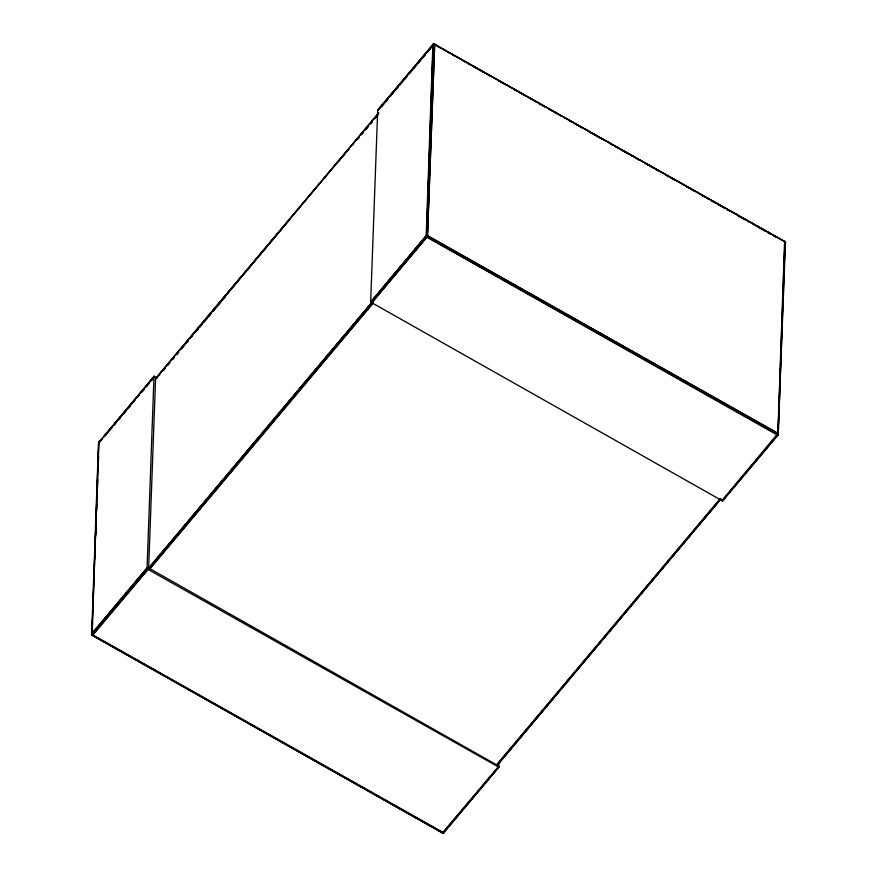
<?xml version="1.0" encoding="UTF-8"?>
<svg xmlns="http://www.w3.org/2000/svg" width="877" height="877" viewBox="0 0 877 877"><rect width="100%" height="100%" fill="white"/><g stroke="black" fill="none" stroke-linecap="round" stroke-linejoin="round"><path stroke-width="1.32" d="M499.506 761.291L498.728 767.112L147.994 569.403L92.798 635.091L91.778 635.145L91.855 634.17L147.051 568.482L153.99 376.376L157.454 377.746M784.389 241.701L785.299 242.6L785.222 241.855L645.033 163.1M154.1 376.255L98.52 442.764L91.636 634.784L442.468 832.997L444.113 832.448L443.729 832.953M98.662 442.512C97.764 443.926 101.337 438.949 102.214 438.829M370.675 301.699L377.691 110.239L434.148 43.85L432.887 44.552L426.167 236.735L777.121 434.904L778.25 434.795L777.899 433.249L427.406 235.617L425.871 236.012L370.807 302.17L721.935 500.603L723.065 500.449M92.228 631.1L92.534 622.9M93.137 606.489L93.39 599.649M93.992 583.238L94.288 575.038M94.891 558.627L95.144 551.786M95.746 535.376L96.042 527.176M96.645 510.765L96.898 503.924M97.5 487.513L97.796 479.302M98.399 462.903L98.652 456.062M378.59 113.078L155.591 378.469L148.641 568L496.568 764.821L497.697 764.667M148.915 568.515L427.472 236.549L434.652 44.014L433.468 44.19L377.691 110.239M721.935 500.603L777.866 433.479L784.564 241.57M147.051 568.482L91.953 635.266L442.611 832.942L444.069 832.624M426.726 52.609L434.51 43.949L433.117 44.343L426.606 236.746L778.25 434.795L785.101 241.8L434.137 43.949L433.052 44.256L377.735 110.064M434.104 44.003L434.74 44.288L434.104 44.003L427.22 235.913L777.778 433.753C778.919 433.424 777.537 433.545 777.406 435.047L722.22 500.734M499.309 766.761L443.773 832.81L442.348 832.986L498.18 766.904M443.258 832.898L442.26 832.712L442.918 832.909M778.096 435.058L785.474 242.49L784.827 241.526M777.91 435.124L777.899 433.249L778.25 434.795L722.714 500.811M146.919 568.011L91.723 633.698L92.085 635.365L147.994 569.403M785.386 242.162L785.43 243.05L785.452 242.337M785.397 242.841L784.915 241.789L785.386 242.37M98.816 442.457L99.09 441.876M99.024 442.457L101.951 438.752M99.254 442.523L99.594 441.953M370.708 301.918L425.893 236.231L427.713 235.738L371.464 302.905M778.206 434.937L778.458 433.951M98.904 441.942L91.953 635.266M784.751 242.326L785.101 241.734M154.286 376.189L98.542 443.049M103.705 436.669L120.346 416.86M122.1 414.777L134.367 400.175M136.121 398.092L138.741 394.968M140.495 392.874L152.762 378.283M103.968 436.746L111.85 427.362M113.604 425.279L116.235 422.144M117.989 420.061L120.62 416.937M122.363 414.843L130.256 405.459M132.01 403.376L134.63 400.252M136.384 398.169L139.015 395.034M140.769 392.951L144.266 388.785M146.02 386.691L148.651 383.567M150.405 381.484L153.036 378.349M378.272 109.888L388.171 98.487M389.925 96.404L406.577 76.595M408.32 74.501L420.587 59.91M422.341 57.827L424.972 54.692M100.756 441.054L102.499 438.96M105.13 435.836L107.761 432.712M109.515 430.618L112.146 427.494M113.889 425.411L116.52 422.275M119.151 419.151L120.905 417.068M123.525 413.944L126.156 410.809M127.91 408.726L130.541 405.602M133.172 402.466L134.915 400.383M137.546 397.259L139.3 395.165M141.931 392.041L144.552 388.917M146.306 386.834L148.937 383.698M151.568 380.574L153.322 378.491M381.451 106.961L384.082 103.837M385.836 101.754L388.456 98.619M390.21 96.536L393.718 92.37M395.472 90.276L398.103 87.152M399.846 85.069L402.477 81.945M404.231 79.851L406.862 76.727M409.482 73.602L412.113 70.467M413.867 68.384L416.498 65.26M418.252 63.166L420.872 60.042M422.626 57.959L425.257 54.834M427.888 51.699L430.508 48.575M432.262 46.492L434.016 44.398M155.547 378.645L378.765 113.012M157.882 376.189L159.647 374.095M162.289 370.949L164.931 367.803M166.696 365.698L169.338 362.563M171.103 360.458L173.745 357.312M175.51 355.218L178.152 352.072M179.906 349.978L187.842 340.539M189.596 338.445L192.238 335.299M194.003 333.205L349.046 148.673M351.688 145.527L353.453 143.433M356.095 140.287L358.737 137.141M360.502 135.036L363.144 131.901M364.909 129.796L367.551 126.65M369.305 124.556L371.947 121.41M373.712 119.316L377.242 115.117M158.156 376.255L159.921 374.161M162.563 371.015L165.205 367.869M166.959 365.775L169.612 362.629M172.254 359.482L174.008 357.388M176.65 354.242L178.415 352.148M181.057 349.002L183.699 345.856M185.464 343.762L188.106 340.616M189.87 338.511L192.512 335.365M194.277 333.271L211.006 313.352M212.771 311.258L289.41 220.039M324.654 178.097L326.408 176.003M338.741 161.324L340.506 159.23M343.148 156.084L344.913 153.99M347.555 150.844L349.32 148.739M351.962 145.593L353.716 143.499M356.358 140.353L359.011 137.207M360.765 135.113L363.407 131.967M365.172 129.873L367.814 126.726M370.456 123.58L372.221 121.486M374.863 118.34L377.505 115.194M163.725 370.105L165.49 368.011M168.132 364.865L169.897 362.76M172.539 359.614L174.293 357.52M176.935 354.374L178.7 352.28M182.23 348.081L183.984 345.987M186.626 342.841L188.391 340.747M191.033 337.601L192.797 335.507M195.439 332.361L198.081 329.215M199.846 327.121L202.488 323.975M204.253 321.87L206.895 318.724M208.649 316.63L211.291 313.484M213.056 311.39L220.982 301.951M222.747 299.857L225.389 296.711M357.531 139.443L359.296 137.349M361.938 134.203L363.692 132.098M366.334 128.952L368.099 126.858M370.741 123.712L372.506 121.618M375.148 118.472L377.79 115.325M146.952 568.23L91.756 633.918L91.767 634.86M370.807 302.17L426.003 236.483L427.713 235.738L371.201 302.675M370.982 302.422L427.713 235.738M147.226 568.734L92.249 634.674L92.436 635.43M148.641 568L372.396 301.699M148.75 568.252L372.506 301.94M149.145 568.756L372.012 303.497M149.408 568.987L373.153 302.675M149.682 569.173L373.438 302.861M496.568 764.821L720.324 498.509M496.853 764.952L720.609 498.64M497.116 765.029L720.872 498.717M497.358 765.029L720.225 499.769M497.533 764.974L720.565 499.408M498.465 767.046L443.269 832.733L442.26 832.712M498.728 767.112L443.071 832.931L92.611 635.299L91.57 633.95M722.484 500.8L777.68 435.113L777.899 433.249M155.591 378.469L156.676 378.491M432.887 44.552L434.367 43.916M778.337 434.488L426.65 236.275L433.413 44.19L434.652 44.014M433.052 44.256L433.731 44.267M443.773 832.81L92.03 634.422L98.75 442.238L99.408 442.216M434.718 44.113L427.483 235.803L778.009 433.534L784.915 241.789M434.214 44.201L449.693 52.927M452.072 54.275L525.926 95.922M528.305 97.27L546.174 107.345M548.553 108.693L561.653 116.082M564.043 117.419L642.655 161.763M437.59 46.415L439.969 47.764M447.117 51.787L449.506 53.135M453.08 55.152L455.459 56.49M462.607 60.524L464.985 61.872M467.364 63.21L469.754 64.558M473.328 66.575L475.707 67.913M478.086 69.261L485.233 73.284M487.612 74.633L490.002 75.981M498.333 80.684L505.481 84.707M513.823 89.41L516.202 90.759M518.581 92.096L525.729 96.13M529.302 98.147L531.692 99.485M534.071 100.833L536.45 102.181M538.829 103.519L545.976 107.553M549.55 109.57L551.94 110.908M554.319 112.256L556.698 113.593M559.087 114.942L561.466 116.279M569.798 120.982L572.188 122.331M574.567 123.668L581.714 127.702M590.057 132.405L592.435 133.753M594.814 135.091L601.962 139.125M610.304 143.828L612.683 145.165M615.062 146.514L618.636 148.531M621.015 149.868L628.162 153.903M630.552 155.251L632.931 156.588M635.31 157.937L638.884 159.954M646.031 163.977L648.41 165.325M650.8 166.663L653.179 168.011M655.558 169.36L659.131 171.366M666.279 175.4L668.669 176.748M671.048 178.086L674.621 180.103M686.527 186.823L688.916 188.16M691.295 189.509L694.869 191.526M702.017 195.56L704.395 196.897M706.774 198.246L709.164 199.583M711.543 200.932L715.117 202.949M717.496 204.286L724.643 208.32M727.033 209.658L729.412 211.006M737.743 215.709L744.891 219.743M747.281 221.081L749.66 222.429M753.233 224.446L755.612 225.784M757.991 227.132L765.139 231.155M767.528 232.504L771.102 234.521M773.481 235.858L775.86 237.207M784.718 241.504L433.764 43.982L426.935 236.077L777.658 434.049L778.327 433.764"/></g></svg>
